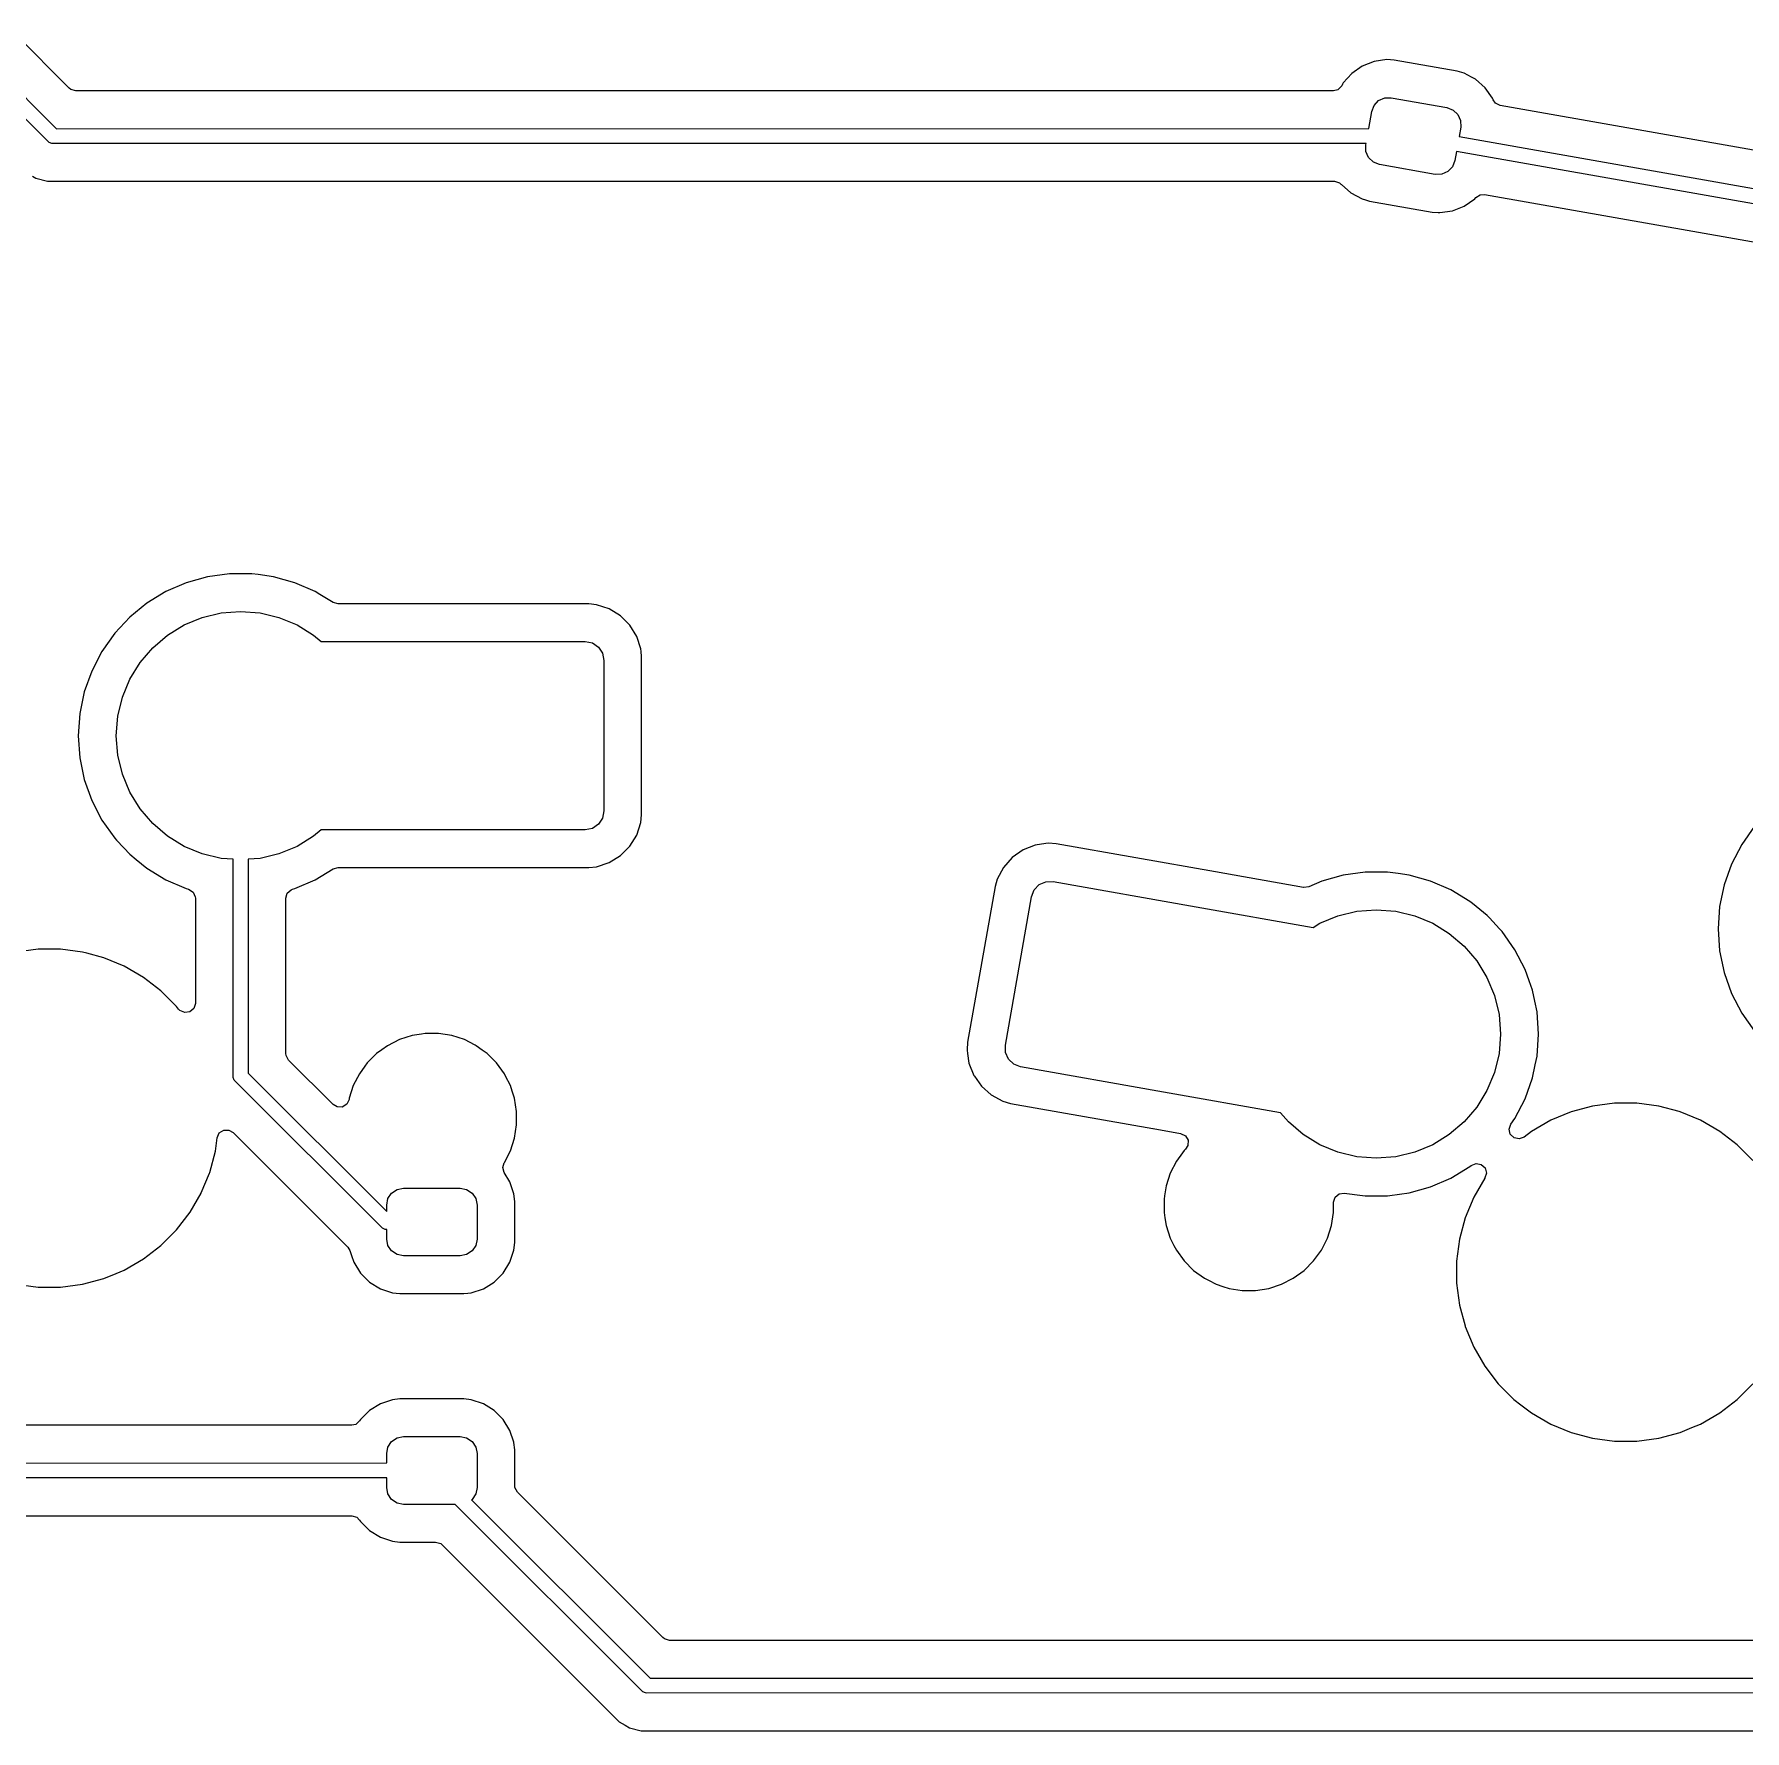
# Model space of a CAD drawing. Header units: millimetres. Extents: x 46 to 4458, y 59 to 1499.
# Drawn here: x 1741.16 to 1763.87, y 858.8 to 881.33 of the extents above; entities that cross this region are included whole.
import ezdxf

# ---------------------------------------------------------------- set-up
doc = ezdxf.new("R2010")
doc.units = ezdxf.units.MM
doc.layers.add('BLACK', color=7, linetype='Continuous')

msp = doc.modelspace()

# ---------------------------------------------------------------- linework, layer by layer
at = {"layer": 'BLACK', "linetype": 'Continuous'}
for p, q in [((1741.62392, 880.61727), (1740.90744, 881.33376)), ((1740.37062, 881.16051), (1741.45479, 880.07854)), ((1741.35595, 879.8973), (1740.31418, 880.93696)), ((1758.7921, 880.91008), (1758.65318, 880.81281)), ((1758.94972, 880.9727), (1758.7921, 880.91008)), ((1759.11753, 880.99728), (1758.94972, 880.9727)), ((1758.94972, 880.9727), (1758.94972, 880.9727)), ((1759.21714, 880.99002), (1759.11753, 880.99728)), ((1760.05096, 880.843), (1759.21714, 880.99002)), ((1760.05098, 880.84299), (1760.05096, 880.843)), ((1760.14705, 880.81575), (1760.05098, 880.84299)), ((1741.64457, 880.60063), (1741.62392, 880.61727)), ((1758.51885, 880.6461), (1758.46971, 880.59643)), ((1758.53161, 880.66975), (1758.51885, 880.6461)), ((1758.54043, 880.68611), (1758.53161, 880.66975)), ((1758.65318, 880.81281), (1758.54043, 880.68611)), ((1758.65318, 880.81281), (1758.65318, 880.81281)), ((1760.14706, 880.81575), (1760.14705, 880.81575)), ((1760.24475, 880.76307), (1760.14706, 880.81575)), ((1760.14706, 880.81575), (1760.14706, 880.81575)), ((1760.29634, 880.73525), (1760.24475, 880.76307)), ((1760.42303, 880.62251), (1760.29634, 880.73525)), ((1760.52031, 880.48358), (1760.42303, 880.62251)), ((1760.42303, 880.62251), (1760.42303, 880.62251)), ((1741.71161, 880.58095), (1741.64457, 880.60063)), ((1758.40971, 880.58095), (1741.71161, 880.58095)), ((1758.46971, 880.59643), (1758.40971, 880.58095)), ((1758.91719, 880.30622), (1758.94901, 880.38804)), ((1758.94901, 880.38804), (1759.00972, 880.45146)), ((1759.00972, 880.45146), (1759.09007, 880.48682)), ((1759.09007, 880.48682), (1759.17784, 880.48873)), ((1759.17784, 880.48873), (1759.91645, 880.35849)), ((1760.52031, 880.48357), (1760.52031, 880.48358)), ((1760.5284, 880.46323), (1760.52031, 880.48357)), ((1760.52031, 880.48357), (1760.52031, 880.48357)), ((1760.5595, 880.41792), (1760.5284, 880.46323)), ((1760.6221, 880.38689), (1760.5595, 880.41792)), ((1777.28504, 877.44877), (1760.6221, 880.38689)), ((1758.87737, 880.08039), (1758.91719, 880.30622)), ((1759.91645, 880.35849), (1759.99827, 880.32668)), ((1759.99827, 880.32668), (1760.06169, 880.26597)), ((1760.06169, 880.26597), (1760.09704, 880.18561)), ((1760.09704, 880.18561), (1760.09896, 880.09784)), ((1741.45479, 880.07854), (1758.87737, 880.08039)), ((1760.09896, 880.09784), (1760.07692, 879.97287)), ((1760.07692, 879.97287), (1777.65585, 876.87384)), ((1741.392, 879.88237), (1741.35595, 879.8973)), ((1741.41151, 879.88045), (1741.392, 879.88237)), ((1758.84244, 879.8823), (1741.41151, 879.88045)), ((1758.83905, 879.86306), (1758.84244, 879.8823)), ((1758.84096, 879.77529), (1758.83905, 879.86306)), ((1758.87632, 879.69493), (1758.84096, 879.77529)), ((1760.04253, 879.7778), (1760.02082, 879.65468)), ((1777.62145, 876.67877), (1760.04253, 879.7778)), ((1758.93974, 879.63422), (1758.87632, 879.69493)), ((1759.02156, 879.6024), (1758.93974, 879.63422)), ((1759.76016, 879.47217), (1759.02156, 879.6024)), ((1759.92829, 879.50944), (1759.84793, 879.47408)), ((1759.989, 879.57286), (1759.92829, 879.50944)), ((1760.02082, 879.65468), (1759.989, 879.57286)), ((1741.13569, 879.44629), (1741.17972, 879.42087)), ((1741.17972, 879.42087), (1741.33245, 879.37995)), ((1741.33245, 879.37995), (1741.33245, 879.37995)), ((1741.33245, 879.37995), (1741.49816, 879.37995)), ((1741.49816, 879.37995), (1741.49818, 879.37995)), ((1741.49818, 879.37995), (1758.42235, 879.37995)), ((1758.42235, 879.37995), (1758.48939, 879.36026)), ((1758.48939, 879.36026), (1758.50948, 879.34309)), ((1758.50948, 879.34309), (1758.50958, 879.34319)), ((1758.50958, 879.34319), (1758.51497, 879.3384)), ((1758.51497, 879.3384), (1758.51497, 879.33839)), ((1758.51497, 879.33839), (1758.64167, 879.22564)), ((1759.84793, 879.47408), (1759.76016, 879.47217)), ((1758.64167, 879.22564), (1758.79095, 879.14515)), ((1758.79095, 879.14515), (1758.83298, 879.13323)), ((1758.83298, 879.13323), (1758.88702, 879.11791)), ((1758.88702, 879.11791), (1758.88703, 879.1179)), ((1758.88703, 879.1179), (1758.88704, 879.1179)), ((1758.88704, 879.1179), (1759.72086, 878.97088)), ((1759.98829, 878.9882), (1760.1459, 879.05082)), ((1760.1459, 879.05082), (1760.28483, 879.14809)), ((1760.28483, 879.14809), (1760.29939, 879.16446)), ((1760.29939, 879.16446), (1760.35866, 879.20145)), ((1760.35866, 879.20145), (1760.41355, 879.20414)), ((1760.41355, 879.20414), (1777.07649, 876.26601)), ((1759.72086, 878.97088), (1759.80056, 878.96507)), ((1759.80056, 878.96507), (1759.82048, 878.96362)), ((1759.82048, 878.96362), (1759.98829, 878.9882)), ((1759.82048, 878.96362), (1759.82048, 878.96362)), ((1759.82048, 878.96362), (1759.82048, 878.96362)), ((1743.17627, 874.04795), (1742.90644, 873.93075)), ((1743.45956, 874.12733), (1743.17627, 874.04795)), ((1743.75102, 874.16739), (1743.45956, 874.12733)), ((1743.45956, 874.12733), (1743.45956, 874.12733)), ((1744.04522, 874.16739), (1743.75102, 874.16739)), ((1743.75102, 874.16739), (1743.75102, 874.16739)), ((1744.12974, 874.15577), (1744.04522, 874.16739)), ((1744.04522, 874.16739), (1744.04522, 874.16739)), ((1744.33667, 874.12733), (1744.12974, 874.15577)), ((1744.33668, 874.12733), (1744.33667, 874.12733)), ((1744.61996, 874.04795), (1744.33668, 874.12733)), ((1744.33668, 874.12733), (1744.33668, 874.12733)), ((1744.88979, 873.93075), (1744.61996, 874.04795)), ((1742.90644, 873.93075), (1742.65507, 873.77789)), ((1742.90644, 873.93075), (1742.90644, 873.93075)), ((1744.95077, 873.89367), (1744.88979, 873.93075)), ((1745.12875, 873.78544), (1744.95077, 873.89367)), ((1742.42686, 873.59223), (1742.22605, 873.37721)), ((1742.65507, 873.77789), (1742.42686, 873.59223)), ((1743.14904, 873.48705), (1743.38824, 873.58613)), ((1743.38824, 873.58613), (1743.64, 873.64657)), ((1743.64, 873.64657), (1743.89812, 873.66689)), ((1743.89812, 873.66689), (1744.15624, 873.64657)), ((1744.15624, 873.64657), (1744.408, 873.58613)), ((1744.408, 873.58613), (1744.6472, 873.48705)), ((1745.19318, 873.76739), (1745.12875, 873.78544)), ((1746.57099, 873.76739), (1745.19318, 873.76739)), ((1746.571, 873.76739), (1746.57099, 873.76739)), ((1748.52313, 873.76739), (1746.571, 873.76739)), ((1748.52314, 873.76739), (1748.52313, 873.76739)), ((1748.62591, 873.75689), (1748.52314, 873.76739)), ((1748.62592, 873.75689), (1748.62591, 873.75689)), ((1748.79245, 873.7017), (1748.62592, 873.75689)), ((1748.94178, 873.6096), (1748.79245, 873.7017)), ((1749.06583, 873.48554), (1748.94178, 873.6096)), ((1742.22605, 873.37721), (1742.0564, 873.13687)), ((1742.73139, 873.18361), (1742.92827, 873.35177)), ((1742.92827, 873.35177), (1743.14904, 873.48705)), ((1744.6472, 873.48705), (1744.86797, 873.35177)), ((1744.86797, 873.35177), (1744.96734, 873.26689)), ((1749.15793, 873.33622), (1749.06583, 873.48554)), ((1742.0564, 873.13687), (1741.92105, 872.87565)), ((1742.0564, 873.13687), (1742.0564, 873.13687)), ((1742.56324, 872.98673), (1742.73139, 873.18361)), ((1744.96734, 873.26689), (1746.52312, 873.26689)), ((1746.52312, 873.26689), (1748.47312, 873.26689)), ((1748.47312, 873.26689), (1748.56879, 873.24786)), ((1748.56879, 873.24786), (1748.6499, 873.19366)), ((1748.6499, 873.19366), (1748.70409, 873.11256)), ((1749.21312, 873.16969), (1749.15793, 873.33622)), ((1749.21312, 873.16968), (1749.21312, 873.16969)), ((1749.21647, 873.13687), (1749.21312, 873.16968)), ((1749.22362, 873.0669), (1749.21647, 873.13687)), ((1742.42796, 872.76597), (1742.56324, 872.98673)), ((1748.70409, 873.11256), (1748.72312, 873.01689)), ((1748.72312, 873.01689), (1748.72312, 871.01689)), ((1749.22362, 870.96688), (1749.22362, 873.0669)), ((1741.92105, 872.87565), (1741.82253, 872.59845)), ((1742.32888, 872.52677), (1742.42796, 872.76597)), ((1741.82252, 872.59843), (1741.76267, 872.3104)), ((1741.82253, 872.59845), (1741.82252, 872.59843)), ((1742.26843, 872.275), (1742.32888, 872.52677)), ((1741.76267, 872.3104), (1741.74259, 872.01689)), ((1741.76267, 872.3104), (1741.76267, 872.3104)), ((1742.24812, 872.01689), (1742.26843, 872.275)), ((1741.74259, 872.01689), (1741.76267, 871.72338)), ((1742.26843, 871.75877), (1742.24812, 872.01689)), ((1742.32888, 871.50701), (1742.26843, 871.75877)), ((1741.76267, 871.72338), (1741.76267, 871.72337)), ((1741.76267, 871.72337), (1741.82252, 871.43534)), ((1741.82252, 871.43534), (1741.82253, 871.43533)), ((1741.82253, 871.43533), (1741.92105, 871.15813)), ((1742.42796, 871.2678), (1742.32888, 871.50701)), ((1741.92105, 871.15813), (1742.0564, 870.89691)), ((1742.56324, 871.04704), (1742.42796, 871.2678)), ((1742.0564, 870.89691), (1742.0564, 870.8969)), ((1742.0564, 870.8969), (1742.22605, 870.65656)), ((1742.73139, 870.85016), (1742.56324, 871.04704)), ((1742.92827, 870.68201), (1742.73139, 870.85016)), ((1748.70409, 870.92122), (1748.6499, 870.84011)), ((1748.72312, 871.01689), (1748.70409, 870.92122)), ((1749.15793, 870.69755), (1749.21312, 870.86409)), ((1749.21312, 870.86409), (1749.22362, 870.96688)), ((1742.22605, 870.65656), (1742.25189, 870.6289)), ((1742.25189, 870.6289), (1742.34879, 870.52515)), ((1743.14904, 870.54673), (1742.92827, 870.68201)), ((1744.86797, 870.68201), (1744.6472, 870.54673)), ((1744.96734, 870.76689), (1744.86797, 870.68201)), ((1746.42312, 870.76689), (1744.96734, 870.76689)), ((1748.47312, 870.76689), (1746.42312, 870.76689)), ((1748.56879, 870.78592), (1748.47312, 870.76689)), ((1748.6499, 870.84011), (1748.56879, 870.78592)), ((1749.06583, 870.54823), (1749.15793, 870.69755)), ((1764.00065, 870.81358), (1763.831, 870.57324)), ((1742.34879, 870.52515), (1742.42686, 870.44155)), ((1742.42686, 870.44155), (1742.50985, 870.37403)), ((1743.38824, 870.44764), (1743.14904, 870.54673)), ((1743.64, 870.3872), (1743.38824, 870.44764)), ((1744.408, 870.44764), (1744.15624, 870.3872)), ((1744.6472, 870.54673), (1744.408, 870.44764)), ((1748.79245, 870.33207), (1748.94178, 870.42418)), ((1748.94178, 870.42418), (1749.06583, 870.54823)), ((1754.14396, 870.39822), (1754.02732, 870.26715)), ((1754.28767, 870.49884), (1754.14396, 870.39822)), ((1754.45071, 870.56362), (1754.28767, 870.49884)), ((1754.58959, 870.58396), (1754.45071, 870.56362)), ((1754.6243, 870.58904), (1754.58959, 870.58396)), ((1754.72735, 870.58154), (1754.6243, 870.58904)), ((1754.6243, 870.58904), (1754.6243, 870.58904)), ((1756.84413, 870.20829), (1754.72735, 870.58154)), ((1763.831, 870.57323), (1763.69565, 870.31202)), ((1763.831, 870.57324), (1763.831, 870.57323)), ((1742.50985, 870.37403), (1742.65507, 870.25589)), ((1742.65507, 870.25589), (1742.65507, 870.25589)), ((1742.65507, 870.25589), (1742.65507, 870.25589)), ((1742.65507, 870.25589), (1742.90644, 870.10303)), ((1743.79881, 870.3747), (1743.64, 870.3872)), ((1743.80004, 867.47738), (1743.79881, 870.3747)), ((1744.15624, 870.3872), (1743.9969, 870.37466)), ((1743.9969, 870.37466), (1743.9981, 867.53567)), ((1744.8898, 870.10303), (1745.12875, 870.24834)), ((1745.12875, 870.24834), (1745.19318, 870.26639)), ((1745.19318, 870.26639), (1746.3731, 870.26639)), ((1746.3731, 870.26639), (1746.37311, 870.26639)), ((1746.37311, 870.26639), (1748.52313, 870.26639)), ((1748.52313, 870.26639), (1748.62592, 870.27689)), ((1748.62592, 870.27689), (1748.79245, 870.33207)), ((1754.02732, 870.26715), (1753.94406, 870.11273)), ((1756.84414, 870.20829), (1756.84413, 870.20829)), ((1756.84471, 870.20819), (1756.84414, 870.20829)), ((1757.08996, 870.16495), (1756.84471, 870.20819)), ((1756.84471, 870.20819), (1756.84471, 870.20819)), ((1758.01277, 870.00223), (1757.08996, 870.16495)), ((1758.53957, 870.16495), (1758.25628, 870.08557)), ((1758.83103, 870.20501), (1758.53957, 870.16495)), ((1758.53957, 870.16495), (1758.53957, 870.16495)), ((1759.12523, 870.20501), (1758.83103, 870.20501)), ((1758.83103, 870.20501), (1758.83103, 870.20501)), ((1759.27095, 870.18498), (1759.12523, 870.20501)), ((1759.12523, 870.20501), (1759.12523, 870.20501)), ((1759.41668, 870.16495), (1759.27095, 870.18498)), ((1759.41669, 870.16495), (1759.41668, 870.16495)), ((1759.41668, 870.16495), (1759.41668, 870.16495)), ((1759.69997, 870.08557), (1759.41669, 870.16495)), ((1763.69565, 870.31202), (1763.59713, 870.03481)), ((1742.90644, 870.10303), (1742.90644, 870.10303)), ((1742.90644, 870.10303), (1743.17628, 869.98582)), ((1743.17628, 869.98582), (1743.20707, 869.97719)), ((1743.20707, 869.97719), (1743.26632, 869.94015)), ((1743.26632, 869.94015), (1743.29613, 869.87696)), ((1744.5183, 869.92483), (1744.57111, 869.97058)), ((1744.57111, 869.97058), (1744.58917, 869.97719)), ((1744.58917, 869.97719), (1744.61996, 869.98582)), ((1744.61996, 869.98582), (1744.88979, 870.10302)), ((1744.61996, 869.98582), (1744.61996, 869.98582)), ((1744.88979, 870.10302), (1744.8898, 870.10303)), ((1744.8898, 870.10303), (1744.8898, 870.10303)), ((1753.91586, 870.01332), (1753.5512, 867.94521)), ((1753.91587, 870.01334), (1753.91586, 870.01332)), ((1753.94405, 870.11273), (1753.91587, 870.01334)), ((1753.94406, 870.11273), (1753.94405, 870.11273)), ((1754.40008, 869.87717), (1754.43543, 869.96808)), ((1754.43543, 869.96808), (1754.50289, 870.03854)), ((1754.50289, 870.03854), (1754.59217, 870.07783)), ((1754.59217, 870.07783), (1754.68969, 870.07996)), ((1754.68969, 870.07996), (1756.58545, 869.74568)), ((1758.01437, 870.00196), (1758.01277, 870.00223)), ((1758.0837, 870.01061), (1758.01437, 870.00196)), ((1758.25628, 870.08557), (1758.0837, 870.01061)), ((1759.9698, 869.96837), (1759.69997, 870.08557)), ((1759.96981, 869.96837), (1759.9698, 869.96837)), ((1760.22117, 869.81551), (1759.96981, 869.96837)), ((1763.59713, 870.0348), (1763.53727, 869.74677)), ((1763.59713, 870.03481), (1763.59713, 870.0348)), ((1743.29613, 869.87696), (1743.29762, 869.85779)), ((1743.29762, 869.85779), (1743.29762, 868.46141)), ((1744.49862, 869.85779), (1744.5183, 869.92483)), ((1744.49862, 867.79698), (1744.49862, 869.85779)), ((1754.05278, 867.90755), (1754.40008, 869.87717)), ((1756.58545, 869.74568), (1756.58545, 869.74568)), ((1756.58545, 869.74568), (1758.14187, 869.47125)), ((1760.22118, 869.81551), (1760.22117, 869.81551)), ((1760.22117, 869.81551), (1760.22117, 869.81551)), ((1760.25695, 869.7864), (1760.22118, 869.81551)), ((1760.44938, 869.62985), (1760.25695, 869.7864)), ((1763.53727, 869.74676), (1763.5172, 869.45325)), ((1763.53727, 869.74677), (1763.53727, 869.74676)), ((1758.14187, 869.47125), (1758.22904, 869.52467)), ((1758.22904, 869.52467), (1758.46825, 869.62375)), ((1758.46825, 869.62375), (1758.72001, 869.68419)), ((1758.72001, 869.68419), (1758.97813, 869.70451)), ((1758.97813, 869.70451), (1759.23624, 869.68419)), ((1759.23624, 869.68419), (1759.48801, 869.62375)), ((1759.48801, 869.62375), (1759.72721, 869.52467)), ((1759.72721, 869.52467), (1759.94797, 869.38938)), ((1760.44939, 869.62984), (1760.44938, 869.62985)), ((1760.48084, 869.59616), (1760.44939, 869.62984)), ((1760.44939, 869.62984), (1760.44939, 869.62984)), ((1760.61431, 869.45325), (1760.48084, 869.59616)), ((1759.94797, 869.38938), (1760.14485, 869.22123)), ((1760.65019, 869.41483), (1760.61431, 869.45325)), ((1760.81984, 869.17449), (1760.65019, 869.41483)), ((1763.5172, 869.45325), (1763.53727, 869.15974)), ((1741.211, 869.18129), (1740.91932, 869.14289)), ((1741.21101, 869.18129), (1741.211, 869.18129)), ((1741.50523, 869.18129), (1741.21101, 869.18129)), ((1741.21101, 869.18129), (1741.21101, 869.18129)), ((1741.50524, 869.18129), (1741.50523, 869.18129)), ((1741.50523, 869.18129), (1741.50523, 869.18129)), ((1741.79692, 869.14289), (1741.50524, 869.18129)), ((1741.85687, 869.12682), (1741.79692, 869.14289)), ((1741.79692, 869.14289), (1741.79692, 869.14289)), ((1741.79692, 869.14289), (1741.79692, 869.14289)), ((1742.08111, 869.06674), (1741.85687, 869.12682)), ((1742.35291, 868.95415), (1742.08111, 869.06674)), ((1760.14485, 869.22123), (1760.31301, 869.02435)), ((1760.81985, 869.17448), (1760.81984, 869.17449)), ((1760.9552, 868.91327), (1760.81985, 869.17448)), ((1760.81985, 869.17448), (1760.81985, 869.17448)), ((1763.53727, 869.15974), (1763.53727, 869.15974)), ((1763.53727, 869.15974), (1763.59713, 868.87171)), ((1742.35293, 868.95415), (1742.35291, 868.95415)), ((1742.60771, 868.80705), (1742.35293, 868.95415)), ((1742.60772, 868.80704), (1742.60771, 868.80705)), ((1742.60771, 868.80705), (1742.60771, 868.80705)), ((1742.84113, 868.62794), (1742.60772, 868.80704)), ((1742.60772, 868.80704), (1742.60772, 868.80704)), ((1742.60772, 868.80704), (1742.60772, 868.80704)), ((1760.31301, 869.02435), (1760.44829, 868.80359)), ((1760.44829, 868.80359), (1760.54737, 868.56438)), ((1761.00965, 868.76005), (1760.9552, 868.91327)), ((1763.59713, 868.87171), (1763.59713, 868.87169)), ((1763.59713, 868.87169), (1763.69565, 868.59449)), ((1742.84114, 868.62793), (1742.84113, 868.62794)), ((1743.04916, 868.4199), (1742.84114, 868.62793)), ((1761.05372, 868.63607), (1761.00965, 868.76005)), ((1761.05372, 868.63605), (1761.05372, 868.63607)), ((1761.08374, 868.49158), (1761.05372, 868.63605)), ((1763.69565, 868.59449), (1763.831, 868.33328)), ((1743.04917, 868.41989), (1743.04916, 868.4199)), ((1743.07524, 868.38592), (1743.04917, 868.41989)), ((1743.09242, 868.36769), (1743.07524, 868.38592)), ((1743.15597, 868.33867), (1743.09242, 868.36769)), ((1743.22513, 868.34861), (1743.15597, 868.33867)), ((1743.27793, 868.39437), (1743.22513, 868.34861)), ((1743.29762, 868.46141), (1743.27793, 868.39437)), ((1760.54737, 868.56438), (1760.60781, 868.31262)), ((1761.11358, 868.34802), (1761.08374, 868.49158)), ((1761.13365, 868.05451), (1761.11358, 868.34802)), ((1760.60781, 868.31262), (1760.62813, 868.05451)), ((1763.831, 868.33328), (1763.831, 868.33327)), ((1763.831, 868.33327), (1764.00065, 868.09293)), ((1745.84823, 867.8995), (1745.77387, 867.84548)), ((1746.00608, 867.97993), (1745.84823, 867.8995)), ((1746.17456, 868.03467), (1746.00608, 867.97993)), ((1746.00608, 867.97993), (1746.00608, 867.97993)), ((1746.29978, 868.05451), (1746.17456, 868.03467)), ((1746.34954, 868.06239), (1746.29978, 868.05451)), ((1746.5267, 868.06239), (1746.34954, 868.06239)), ((1746.61419, 868.04853), (1746.5267, 868.06239)), ((1746.70168, 868.03467), (1746.61419, 868.04853)), ((1746.87016, 867.97993), (1746.70168, 868.03467)), ((1747.01475, 867.90626), (1746.87016, 867.97993)), ((1746.87016, 867.97993), (1746.87016, 867.97993)), ((1747.02801, 867.8995), (1747.01475, 867.90626)), ((1747.10693, 867.84216), (1747.02801, 867.8995)), ((1753.5512, 867.94521), (1753.54393, 867.84548)), ((1753.5512, 867.94521), (1753.5512, 867.94521)), ((1754.05491, 867.81003), (1754.05278, 867.90755)), ((1760.62813, 868.05451), (1760.60781, 867.79639)), ((1761.11358, 867.761), (1761.13365, 868.05451)), ((1744.50145, 867.77063), (1744.49862, 867.79698)), ((1744.53494, 867.7093), (1744.50145, 867.77063)), ((1745.1277, 867.11654), (1744.53494, 867.7093)), ((1745.57964, 867.6701), (1745.54838, 867.62709)), ((1745.7049, 867.79537), (1745.57964, 867.6701)), ((1745.57964, 867.6701), (1745.57964, 867.6701)), ((1745.57964, 867.6701), (1745.57964, 867.6701)), ((1745.70491, 867.79537), (1745.7049, 867.79537)), ((1745.7049, 867.79537), (1745.7049, 867.79537)), ((1745.77387, 867.84548), (1745.70491, 867.79537)), ((1747.17133, 867.79537), (1747.10693, 867.84216)), ((1747.2966, 867.6701), (1747.17133, 867.79537)), ((1747.40073, 867.52678), (1747.2966, 867.6701)), ((1753.54393, 867.84548), (1753.54369, 867.84216)), ((1753.54369, 867.84216), (1753.55031, 867.79698)), ((1753.55031, 867.79698), (1753.56912, 867.66857)), ((1753.56912, 867.66857), (1753.63387, 867.50558)), ((1754.0942, 867.72074), (1754.05491, 867.81003)), ((1754.16466, 867.65329), (1754.0942, 867.72074)), ((1760.60781, 867.79639), (1760.54737, 867.54463)), ((1761.08944, 867.64485), (1761.11358, 867.761)), ((1743.81497, 867.44133), (1743.80004, 867.47738)), ((1743.82741, 867.42618), (1743.81497, 867.44133)), ((1743.9981, 867.53567), (1745.83812, 865.69821)), ((1745.47551, 867.52678), (1745.39508, 867.36893)), ((1745.54838, 867.62709), (1745.47551, 867.52678)), ((1747.41722, 867.49442), (1747.40073, 867.52678)), ((1747.48116, 867.36893), (1747.41722, 867.49442)), ((1753.63387, 867.50558), (1753.63389, 867.50553)), ((1753.63389, 867.50553), (1753.64166, 867.49444)), ((1753.64166, 867.49444), (1753.73452, 867.36182)), ((1754.25557, 867.61794), (1754.16466, 867.65329)), ((1756.15133, 867.28367), (1754.25557, 867.61794)), ((1760.54737, 867.54463), (1760.44829, 867.30542)), ((1760.9552, 867.19574), (1761.05372, 867.47295)), ((1761.05372, 867.47296), (1761.08944, 867.64485)), ((1761.05372, 867.47295), (1761.05372, 867.47296)), ((1761.05372, 867.47296), (1761.05372, 867.47296)), ((1745.78256, 865.47374), (1743.82741, 867.42618)), ((1745.39508, 867.36893), (1745.34033, 867.20045)), ((1745.39508, 867.36893), (1745.39508, 867.36893)), ((1747.50546, 867.29416), (1747.48116, 867.36893)), ((1747.48116, 867.36893), (1747.48116, 867.36893)), ((1747.53591, 867.20044), (1747.50546, 867.29416)), ((1753.73452, 867.36182), (1753.73452, 867.36181)), ((1753.73452, 867.36181), (1753.86558, 867.24519)), ((1753.86558, 867.24519), (1753.86558, 867.24518)), ((1753.86558, 867.24518), (1753.86558, 867.24518)), ((1753.86558, 867.24518), (1753.86558, 867.24518)), ((1753.86558, 867.24518), (1754.02001, 867.16192)), ((1756.15133, 867.28366), (1756.15133, 867.28367)), ((1757.70766, 867.00924), (1756.15133, 867.28366)), ((1760.44829, 867.30542), (1760.31301, 867.08466)), ((1745.17875, 867.08575), (1745.1277, 867.11654)), ((1745.24861, 867.08475), (1745.17875, 867.08575)), ((1745.30793, 867.12168), (1745.24861, 867.08475)), ((1745.33786, 867.18482), (1745.30793, 867.12168)), ((1745.34033, 867.20045), (1745.33786, 867.18482)), ((1747.56362, 867.02547), (1747.53591, 867.20044)), ((1747.56362, 866.84831), (1747.56362, 867.02547)), ((1754.02001, 867.16192), (1754.11941, 867.13372)), ((1754.11941, 867.13372), (1756.01098, 866.80019)), ((1757.8114, 866.88778), (1757.70766, 867.00924)), ((1760.31301, 867.08466), (1760.14485, 866.88778)), ((1760.81985, 866.93453), (1760.9552, 867.19574)), ((1761.56618, 867.02134), (1761.29438, 866.90876)), ((1761.85038, 867.09749), (1761.56618, 867.02134)), ((1762.14206, 867.13589), (1761.85038, 867.09749)), ((1762.14207, 867.1359), (1762.14206, 867.13589)), ((1762.43628, 867.1359), (1762.14207, 867.1359)), ((1762.14207, 867.1359), (1762.14207, 867.1359)), ((1762.43629, 867.1359), (1762.43628, 867.1359)), ((1762.43629, 867.13589), (1762.43629, 867.1359)), ((1762.72797, 867.09749), (1762.43629, 867.13589)), ((1762.72798, 867.09749), (1762.72797, 867.09749)), ((1762.9992, 867.02482), (1762.72798, 867.09749)), ((1762.72798, 867.09749), (1762.72798, 867.09749)), ((1763.01217, 867.02134), (1762.9992, 867.02482)), ((1763.28397, 866.90876), (1763.01217, 867.02134)), ((1743.61582, 866.74), (1743.67414, 866.77847)), ((1743.67414, 866.77847), (1743.74401, 866.7793)), ((1743.74401, 866.7793), (1743.79817, 866.7476)), ((1747.53591, 866.67333), (1747.56362, 866.84831)), ((1756.01098, 866.80019), (1756.01099, 866.80019)), ((1756.01099, 866.80019), (1756.01727, 866.79908)), ((1756.01727, 866.79908), (1756.01727, 866.79908)), ((1756.01727, 866.79908), (1756.38018, 866.73509)), ((1758.00828, 866.71963), (1757.8114, 866.88778)), ((1760.14485, 866.88778), (1759.94797, 866.71963)), ((1760.74202, 866.79198), (1760.76449, 866.85611)), ((1760.75768, 866.72388), (1760.74202, 866.79198)), ((1760.76449, 866.85611), (1760.81985, 866.93453)), ((1761.03958, 866.76165), (1760.94128, 866.68622)), ((1761.03959, 866.76166), (1761.03958, 866.76165)), ((1761.29437, 866.90875), (1761.03959, 866.76166)), ((1761.29438, 866.90876), (1761.29437, 866.90875)), ((1763.28399, 866.90875), (1763.28397, 866.90876)), ((1763.53877, 866.76166), (1763.28399, 866.90875)), ((1763.53877, 866.76165), (1763.53877, 866.76166)), ((1763.53878, 866.76165), (1763.53877, 866.76165)), ((1763.53878, 866.76164), (1763.53878, 866.76165)), ((1763.53878, 866.76165), (1763.53878, 866.76165)), ((1763.77219, 866.58255), (1763.53878, 866.76164)), ((1743.56412, 866.49809), (1743.58755, 866.6761)), ((1743.58755, 866.6761), (1743.61582, 866.74)), ((1743.79817, 866.7476), (1745.32014, 865.22563)), ((1747.48116, 866.50485), (1747.53591, 866.67333)), ((1756.38018, 866.73509), (1756.44278, 866.70407)), ((1756.44278, 866.70407), (1756.47867, 866.64412)), ((1756.47645, 866.57428), (1756.44633, 866.5253)), ((1756.47867, 866.64412), (1756.47645, 866.57428)), ((1758.22904, 866.58435), (1758.00828, 866.71963)), ((1758.46825, 866.48526), (1758.22904, 866.58435)), ((1759.72721, 866.58435), (1759.48801, 866.48526)), ((1759.94797, 866.71963), (1759.72721, 866.58435)), ((1760.80767, 866.67507), (1760.75768, 866.72388)), ((1760.87611, 866.66103), (1760.80767, 866.67507)), ((1760.94128, 866.68622), (1760.87611, 866.66103)), ((1763.77219, 866.58254), (1763.77219, 866.58255)), ((1763.98022, 866.37451), (1763.77219, 866.58254)), ((1743.48797, 866.2139), (1743.56412, 866.49809)), ((1747.38057, 866.28138), (1747.39882, 866.34388)), ((1747.39882, 866.34388), (1747.40072, 866.34698)), ((1747.40072, 866.34698), (1747.40073, 866.347)), ((1747.40073, 866.347), (1747.48116, 866.50485)), ((1756.32374, 866.36352), (1756.24331, 866.20567)), ((1756.40721, 866.47841), (1756.32374, 866.36352)), ((1756.42787, 866.50684), (1756.40721, 866.47841)), ((1756.42788, 866.50685), (1756.42787, 866.50684)), ((1756.42787, 866.50684), (1756.42787, 866.50684)), ((1756.44633, 866.5253), (1756.42788, 866.50685)), ((1758.72001, 866.42482), (1758.46825, 866.48526)), ((1758.97813, 866.40451), (1758.72001, 866.42482)), ((1759.23624, 866.42482), (1758.97813, 866.40451)), ((1759.48801, 866.48526), (1759.23624, 866.42482)), ((1760.22118, 866.29351), (1760.23877, 866.30782)), ((1760.23877, 866.30782), (1760.30319, 866.33486)), ((1760.30319, 866.33486), (1760.37201, 866.32277)), ((1760.37201, 866.32277), (1760.42337, 866.2754)), ((1743.3762, 865.94407), (1743.48456, 866.20567)), ((1743.48456, 866.20567), (1743.48797, 866.2139)), ((1747.39901, 866.21399), (1747.38057, 866.28138)), ((1747.47512, 866.09059), (1747.39901, 866.21399)), ((1747.47512, 866.09058), (1747.47512, 866.09059)), ((1747.47512, 866.09059), (1747.47512, 866.09059)), ((1747.52847, 865.9296), (1747.47512, 866.09058)), ((1756.24331, 866.20567), (1756.18857, 866.03719)), ((1756.24331, 866.20567), (1756.24331, 866.20567)), ((1759.69997, 866.02344), (1759.96981, 866.14065)), ((1759.96981, 866.14065), (1760.22118, 866.29351)), ((1760.41903, 866.1411), (1760.27192, 865.88631)), ((1760.42014, 866.14276), (1760.41903, 866.1411)), ((1760.42032, 866.14334), (1760.42014, 866.14276)), ((1760.42105, 866.14461), (1760.42032, 866.14334)), ((1760.44096, 866.20779), (1760.42078, 866.14477)), ((1760.42078, 866.14477), (1760.42105, 866.14461)), ((1760.42337, 866.2754), (1760.44096, 866.20779)), ((1743.22827, 865.68729), (1743.37538, 865.94208)), ((1743.37538, 865.94208), (1743.3762, 865.94407)), ((1745.83812, 865.78189), (1745.85525, 865.86799)), ((1745.85525, 865.86799), (1745.90402, 865.94099)), ((1745.90402, 865.94099), (1745.97702, 865.98976)), ((1745.97702, 865.98976), (1746.06312, 866.00689)), ((1746.06312, 866.00689), (1746.81312, 866.00689)), ((1746.81312, 866.00689), (1746.89922, 865.98976)), ((1746.89922, 865.98976), (1746.97222, 865.94099)), ((1746.97222, 865.94099), (1747.02099, 865.86799)), ((1747.02099, 865.86799), (1747.03812, 865.78189)), ((1747.53862, 865.83023), (1747.52847, 865.9296)), ((1756.16802, 865.90741), (1756.16086, 865.86221)), ((1756.16086, 865.86221), (1756.16086, 865.68505)), ((1756.18857, 866.03719), (1756.16802, 865.90741)), ((1758.41186, 865.81941), (1758.43154, 865.88645)), ((1758.43154, 865.88645), (1758.48434, 865.93221)), ((1758.48434, 865.93221), (1758.55274, 865.94226)), ((1758.55274, 865.94226), (1758.79441, 865.90904)), ((1758.79441, 865.90904), (1758.83103, 865.90401)), ((1758.83103, 865.90401), (1758.83103, 865.90401)), ((1758.83103, 865.90401), (1759.12523, 865.90401)), ((1759.12523, 865.90401), (1759.15665, 865.90833)), ((1759.15665, 865.90833), (1759.41668, 865.94407)), ((1759.41668, 865.94407), (1759.69997, 866.02344)), ((1760.27191, 865.88629), (1760.15933, 865.61449)), ((1760.27192, 865.88631), (1760.27191, 865.88629)), ((1743.04917, 865.45388), (1743.22827, 865.68729)), ((1745.83812, 865.69821), (1745.83812, 865.78189)), ((1747.03812, 865.78189), (1747.03812, 865.33189)), ((1747.53862, 865.28354), (1747.53862, 865.83023)), ((1756.16086, 865.68505), (1756.17203, 865.61449)), ((1758.38414, 865.51007), (1758.41186, 865.68505)), ((1758.41186, 865.68505), (1758.41186, 865.81941)), ((1742.84113, 865.24584), (1743.04917, 865.45388)), ((1745.79312, 865.46937), (1745.78256, 865.47374)), ((1745.81861, 865.45881), (1745.79312, 865.46937)), ((1745.83812, 865.45689), (1745.81861, 865.45881)), ((1745.83812, 865.33189), (1745.83812, 865.45689)), ((1756.17203, 865.61449), (1756.18857, 865.51007)), ((1756.18857, 865.51007), (1756.24331, 865.34159)), ((1758.3294, 865.34159), (1758.38414, 865.51007)), ((1760.15933, 865.61449), (1760.08318, 865.33029)), ((1742.60772, 865.06673), (1742.84113, 865.24584)), ((1745.32014, 865.22563), (1745.35016, 865.17696)), ((1745.35016, 865.17696), (1745.37118, 865.11353)), ((1745.85525, 865.24578), (1745.83812, 865.33189)), ((1745.90402, 865.17279), (1745.85525, 865.24578)), ((1745.97702, 865.12401), (1745.90402, 865.17279)), ((1746.97222, 865.17279), (1746.89922, 865.12401)), ((1747.02099, 865.24578), (1746.97222, 865.17279)), ((1747.03812, 865.33189), (1747.02099, 865.24578)), ((1747.47512, 865.02319), (1747.52847, 865.18418)), ((1747.52847, 865.18418), (1747.53862, 865.28354)), ((1756.24331, 865.34159), (1756.24331, 865.34159)), ((1756.24331, 865.34159), (1756.2921, 865.24584)), ((1756.2921, 865.24584), (1756.32374, 865.18374)), ((1756.32374, 865.18374), (1756.42787, 865.04041)), ((1758.14484, 865.04041), (1758.24897, 865.18374)), ((1758.24897, 865.18374), (1758.3294, 865.34159)), ((1760.08318, 865.33029), (1760.04478, 865.03861)), ((1742.35292, 864.91963), (1742.60772, 865.06673)), ((1745.37118, 865.11353), (1745.40112, 865.02319)), ((1745.40112, 865.02319), (1745.40112, 865.02318)), ((1745.40112, 865.02318), (1745.49015, 864.87885)), ((1746.06312, 865.10689), (1745.97702, 865.12401)), ((1746.81312, 865.10689), (1746.06312, 865.10689)), ((1746.89922, 865.12401), (1746.81312, 865.10689)), ((1747.38609, 864.87884), (1747.47512, 865.02319)), ((1756.42787, 865.04041), (1756.55314, 864.91515)), ((1758.01957, 864.91515), (1758.14484, 865.04041)), ((1760.04478, 865.03861), (1760.04478, 865.0386)), ((1760.04478, 865.0386), (1760.04478, 864.7444)), ((1740.91932, 864.73089), (1741.21101, 864.69249)), ((1741.50523, 864.69249), (1741.79692, 864.73089)), ((1741.79692, 864.73089), (1742.08111, 864.80704)), ((1742.08111, 864.80704), (1742.24491, 864.87489)), ((1742.24491, 864.87489), (1742.35291, 864.91962)), ((1742.35291, 864.91962), (1742.35292, 864.91962)), ((1742.35292, 864.91962), (1742.35292, 864.91963)), ((1745.49015, 864.87885), (1745.49015, 864.87884)), ((1745.49015, 864.87884), (1745.61007, 864.75892)), ((1745.61007, 864.75892), (1745.61008, 864.75892)), ((1745.61008, 864.75892), (1745.75441, 864.66989)), ((1747.12182, 864.66988), (1747.26616, 864.75892)), ((1747.26616, 864.75892), (1747.38609, 864.87884)), ((1756.55314, 864.91515), (1756.69647, 864.81101)), ((1756.69647, 864.81101), (1756.7502, 864.78364)), ((1756.7502, 864.78364), (1756.85431, 864.73059)), ((1756.85431, 864.73059), (1756.85432, 864.73059)), ((1756.85432, 864.73059), (1756.93856, 864.70321)), ((1757.54991, 864.67584), (1757.7184, 864.73059)), ((1757.7184, 864.73059), (1757.87625, 864.81101)), ((1757.87625, 864.81101), (1758.01957, 864.91515)), ((1760.04478, 864.7444), (1760.04478, 864.74438)), ((1760.04478, 864.74438), (1760.08314, 864.453)), ((1741.21101, 864.69249), (1741.21102, 864.69249)), ((1741.21102, 864.69249), (1741.50522, 864.69249)), ((1741.50522, 864.69249), (1741.50523, 864.69249)), ((1745.75441, 864.66989), (1745.75442, 864.66989)), ((1745.75442, 864.66989), (1745.75442, 864.66988)), ((1745.75442, 864.66988), (1745.91541, 864.61654)), ((1745.91541, 864.61654), (1746.01477, 864.60639)), ((1746.01477, 864.60639), (1746.86146, 864.60639)), ((1746.86146, 864.60639), (1746.86147, 864.60639)), ((1746.86147, 864.60639), (1746.91588, 864.61195)), ((1746.86147, 864.60639), (1746.86147, 864.60639)), ((1746.91588, 864.61195), (1746.96083, 864.61654)), ((1746.96083, 864.61654), (1747.12182, 864.66988)), ((1756.93856, 864.70321), (1757.0228, 864.67584)), ((1757.0228, 864.67584), (1757.19778, 864.64813)), ((1757.19778, 864.64813), (1757.19778, 864.64813)), ((1757.19778, 864.64813), (1757.37493, 864.64813)), ((1757.37493, 864.64813), (1757.54991, 864.67584)), ((1757.37493, 864.64813), (1757.37493, 864.64813)), ((1760.08314, 864.453), (1760.08318, 864.4527)), ((1760.08318, 864.4527), (1760.15713, 864.1767)), ((1760.15713, 864.1767), (1760.15933, 864.1685)), ((1760.15933, 864.1685), (1760.27191, 863.8967)), ((1760.27191, 863.8967), (1760.27192, 863.89669)), ((1760.27192, 863.89669), (1760.41902, 863.64191)), ((1760.41902, 863.64191), (1760.41903, 863.64189)), ((1760.41903, 863.64189), (1760.59813, 863.40849)), ((1760.59813, 863.40849), (1760.59813, 863.40848)), ((1760.59813, 863.40848), (1760.80616, 863.20045)), ((1763.77219, 863.20045), (1763.98023, 863.40848)), ((1745.75441, 863.14389), (1745.61008, 863.05486)), ((1745.75442, 863.14389), (1745.75441, 863.14389)), ((1745.91541, 863.19724), (1745.75442, 863.14389)), ((1746.01476, 863.20739), (1745.91541, 863.19724)), ((1745.91541, 863.19724), (1745.91541, 863.19724)), ((1746.01478, 863.20739), (1746.01476, 863.20739)), ((1746.86147, 863.20739), (1746.01478, 863.20739)), ((1746.96083, 863.19724), (1746.86147, 863.20739)), ((1747.12181, 863.14389), (1746.96083, 863.19724)), ((1747.12182, 863.14389), (1747.12181, 863.14389)), ((1747.26616, 863.05486), (1747.12182, 863.14389)), ((1747.12182, 863.14389), (1747.12182, 863.14389)), ((1747.12182, 863.14389), (1747.12182, 863.14389)), ((1760.80616, 863.20045), (1760.80617, 863.20044)), ((1760.80617, 863.20044), (1760.89824, 863.1298)), ((1760.89824, 863.1298), (1761.03958, 863.02134)), ((1763.53878, 863.02134), (1763.77219, 863.20045)), ((1745.47865, 862.91629), (1745.42671, 862.86957)), ((1745.49015, 862.93493), (1745.47865, 862.91629)), ((1745.61007, 863.05486), (1745.49015, 862.93493)), ((1745.61008, 863.05486), (1745.61007, 863.05486)), ((1747.38609, 862.93493), (1747.26616, 863.05486)), ((1747.26616, 863.05486), (1747.26616, 863.05486)), ((1747.47512, 862.79059), (1747.38609, 862.93493)), ((1747.38609, 862.93493), (1747.38609, 862.93493)), ((1761.03958, 863.02134), (1761.03959, 863.02134)), ((1761.03959, 863.02134), (1761.29437, 862.87424)), ((1763.28398, 862.87423), (1763.53878, 863.02134)), ((1745.37312, 862.85739), (1716.54687, 862.85739)), ((1745.42671, 862.86957), (1745.37312, 862.85739)), ((1745.90402, 862.64099), (1745.97702, 862.68976)), ((1745.97702, 862.68976), (1746.06312, 862.70689)), ((1746.06312, 862.70689), (1746.81312, 862.70689)), ((1746.81312, 862.70689), (1746.89922, 862.68976)), ((1746.89922, 862.68976), (1746.97222, 862.64099)), ((1747.47512, 862.79058), (1747.47512, 862.79059)), ((1747.47512, 862.79059), (1747.47512, 862.79059)), ((1747.52784, 862.6315), (1747.47512, 862.79058)), ((1761.29437, 862.87424), (1761.29438, 862.87423)), ((1761.29438, 862.87423), (1761.56618, 862.76165)), ((1761.56618, 862.76165), (1761.56619, 862.76165)), ((1761.56619, 862.76165), (1761.56619, 862.76165)), ((1761.56619, 862.76165), (1761.85038, 862.6855)), ((1761.85038, 862.6855), (1762.14207, 862.6471)), ((1762.43628, 862.6471), (1762.72798, 862.6855)), ((1762.72798, 862.6855), (1763.01217, 862.76165)), ((1763.01217, 862.76165), (1763.16998, 862.82701)), ((1763.16998, 862.82701), (1763.28397, 862.87423)), ((1763.28397, 862.87423), (1763.28398, 862.87423)), ((1763.28398, 862.87423), (1763.28398, 862.87423)), ((1745.83812, 862.48189), (1745.85525, 862.56799)), ((1745.83812, 862.35687), (1745.83812, 862.48189)), ((1745.85525, 862.56799), (1745.90402, 862.64099)), ((1746.97222, 862.64099), (1747.02099, 862.56799)), ((1747.02099, 862.56799), (1747.03812, 862.48189)), ((1747.03812, 862.48189), (1747.03812, 862.03189)), ((1747.52847, 862.6296), (1747.52784, 862.6315)), ((1747.53862, 862.53024), (1747.52847, 862.6296)), ((1747.52847, 862.6296), (1747.52847, 862.6296)), ((1747.53862, 862.53023), (1747.53862, 862.53024)), ((1747.53862, 862.05699), (1747.53862, 862.53023)), ((1762.14207, 862.6471), (1762.14208, 862.6471)), ((1762.14208, 862.6471), (1762.43628, 862.6471)), ((1762.43628, 862.6471), (1762.43628, 862.6471)), ((1716.08187, 862.35621), (1745.83812, 862.35687)), ((1745.83812, 862.1588), (1716.08187, 862.15813)), ((1745.83812, 862.03189), (1745.83812, 862.1588)), ((1745.85525, 861.94578), (1745.83812, 862.03189)), ((1747.03812, 862.03189), (1747.02099, 861.94578)), ((1747.54145, 862.03063), (1747.53862, 862.05699)), ((1747.57494, 861.9693), (1747.54145, 862.03063)), ((1745.90402, 861.87279), (1745.85525, 861.94578)), ((1745.97702, 861.82401), (1745.90402, 861.87279)), ((1746.06312, 861.80689), (1745.97702, 861.82401)), ((1746.74706, 861.80689), (1746.06312, 861.80689)), ((1749.23899, 859.31732), (1746.74706, 861.80689)), ((1746.97222, 861.87279), (1746.96571, 861.86844)), ((1746.96571, 861.86844), (1749.33785, 859.49855)), ((1747.02099, 861.94578), (1746.97222, 861.87279)), ((1749.50696, 860.03728), (1747.57494, 861.9693)), ((1716.54687, 861.65639), (1745.37312, 861.65639)), ((1745.37312, 861.65639), (1745.44015, 861.6367)), ((1745.44015, 861.6367), (1745.47865, 861.59748)), ((1745.47865, 861.59748), (1745.49015, 861.57884)), ((1745.49015, 861.57884), (1745.61007, 861.45892)), ((1745.61007, 861.45892), (1745.61008, 861.45892)), ((1745.61008, 861.45892), (1745.75441, 861.36989)), ((1745.75441, 861.36989), (1745.75442, 861.36989)), ((1745.75442, 861.36989), (1745.75442, 861.36988)), ((1745.75442, 861.36988), (1745.91541, 861.31654)), ((1745.91541, 861.31654), (1746.01477, 861.30639)), ((1746.01477, 861.30639), (1746.48802, 861.30639)), ((1746.48802, 861.30639), (1746.55506, 861.2867)), ((1746.55506, 861.2867), (1746.5757, 861.27007)), ((1746.5757, 861.27007), (1748.80968, 859.03609)), ((1749.5276, 860.02065), (1749.50696, 860.03728)), ((1749.59464, 860.00096), (1749.5276, 860.02065)), ((1765.42004, 860.00096), (1749.59464, 860.00096)), ((1749.33785, 859.49855), (1765.88769, 859.5004)), ((1749.27504, 859.30238), (1749.23899, 859.31732)), ((1749.29454, 859.30046), (1749.27504, 859.30238)), ((1765.85277, 859.30231), (1749.29454, 859.30046)), ((1748.80968, 859.03609), (1748.80969, 859.03608)), ((1748.80969, 859.03608), (1748.81402, 859.03175)), ((1748.81402, 859.03175), (1748.81402, 859.03175)), ((1748.81402, 859.03175), (1748.92583, 858.91994)), ((1748.92583, 858.91994), (1749.00617, 858.87356)), ((1749.00617, 858.87356), (1749.06276, 858.84089)), ((1749.06276, 858.84089), (1749.21549, 858.79996)), ((1749.21549, 858.79996), (1749.21549, 858.79996)), ((1749.21549, 858.79996), (1749.3812, 858.79996)), ((1749.3812, 858.79996), (1749.38121, 858.79996)), ((1749.38121, 858.79996), (1765.43268, 858.79996))]:
    msp.add_line(p, q, dxfattribs=at)

doc.saveas('drawing.dxf')
